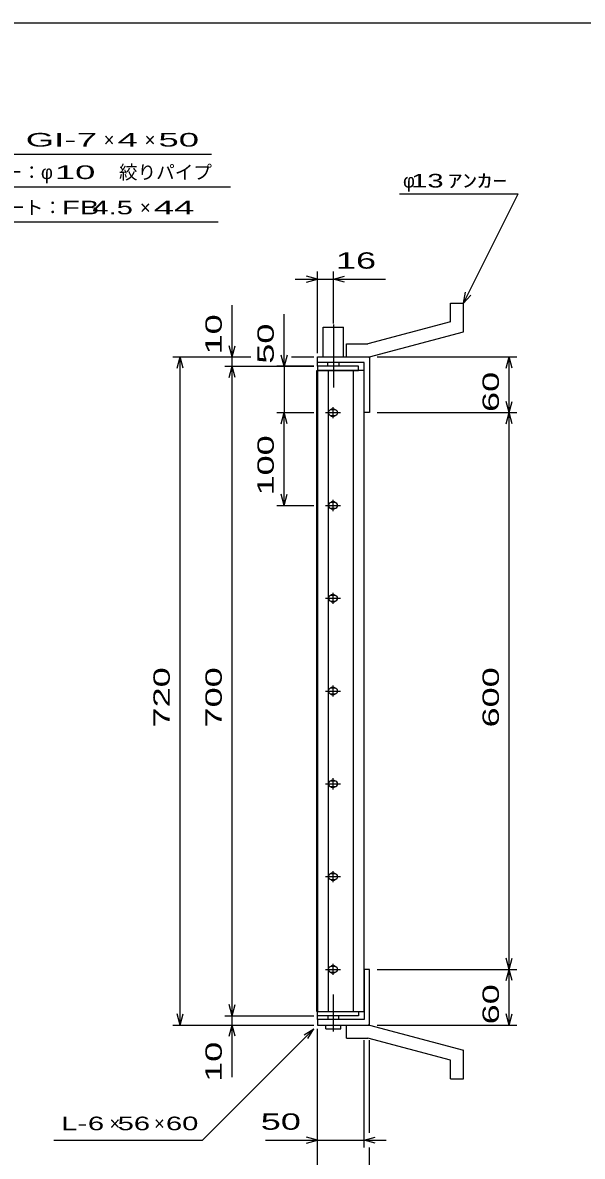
# Model space of a CAD drawing. Units: millimetres, scale not verified. Extents: x -1456 to 1389, y -1026 to 839.
# Drawn here: x -529 to 74, y -383 to 839 of the extents above; entities that cross this region are included whole.
import ezdxf
from ezdxf.enums import TextEntityAlignment as Align

# ---------------------------------------------------------------- set-up
doc = ezdxf.new("R2010")
doc.units = ezdxf.units.MM
doc.header["$LTSCALE"] = 8
doc.linetypes.add('LONG_DASHED_DOTTED', pattern=[15.25, 12, -1.5, 0.25, -1.5])
for name, color, linetype, lineweight in [('0_2', 150, 'Continuous', 25), ('16', 3, 'Continuous', 25), ('19', 6, 'Continuous', 25), ('22', 4, 'Continuous', 25)]:
    doc.layers.add(name, color=color, linetype=linetype, lineweight=lineweight)
doc.styles.add('ベクトル', font='')
doc.styles.get('ベクトル').set_extended_font_data('ベクトル')

msp = doc.modelspace()

# ---------------------------------------------------------------- linework, layer by layer
at = {"layer": '0_2'}
msp.add_line((-1379.2, 838.8), (1388.8, 838.8), dxfattribs=at)
at = {"layer": '16'}
for p, q in [((-167, 468.5), (-211, 468.5)), ((-211, 468.5), (-211, 464)), ((-167, 464), (-167, 468.5)), ((-211.7, -227), (-211.7, 464)), ((-211.7, 464), (-211, 464)), ((-211, 464), (-167, 464)), ((-211, 464), (-211, -227)), ((-161, 464), (-211, 464)), ((-199.5, 464), (-199.5, -227)), ((-172.5, -227), (-172.5, 464)), ((-161, -227), (-161, 464)), ((-202.5, 418.5), (-186.5, 418.5)), ((-192.5, 421.5), (-196.5, 421.5)), ((-196.5, 415.5), (-192.5, 415.5)), ((-194.5, 424.5), (-194.5, 412.5)), ((-202.5, 318.5), (-186.5, 318.5)), ((-192.5, 321.5), (-196.5, 321.5)), ((-194.5, 324.5), (-194.5, 312.5)), ((-196.5, 315.5), (-192.5, 315.5)), ((-192.5, 221.5), (-196.5, 221.5)), ((-194.5, 224.5), (-194.5, 212.5)), ((-202.5, 218.5), (-186.5, 218.5)), ((-196.5, 215.5), (-192.5, 215.5)), ((-194.5, 124.5), (-194.5, 112.5)), ((-202.5, 118.5), (-186.5, 118.5)), ((-192.5, 121.5), (-196.5, 121.5)), ((-196.5, 115.5), (-192.5, 115.5)), ((-194.5, 24.5), (-194.5, 12.5)), ((-202.5, 18.5), (-186.5, 18.5)), ((-192.5, 21.5), (-196.5, 21.5)), ((-196.5, 15.5), (-192.5, 15.5)), ((-202.5, -81.5), (-186.5, -81.5)), ((-192.5, -78.5), (-196.5, -78.5)), ((-196.5, -84.5), (-192.5, -84.5)), ((-194.5, -75.5), (-194.5, -87.5)), ((-202.5, -181.5), (-186.5, -181.5)), ((-192.5, -178.5), (-196.5, -178.5)), ((-194.5, -175.5), (-194.5, -187.5)), ((-196.5, -184.5), (-192.5, -184.5)), ((-211, -227), (-211.7, -227)), ((-211, -227), (-167, -227)), ((-211, -231.5), (-211, -227)), ((-211, -227), (-161, -227)), ((-167, -231.5), (-211, -231.5)), ((-167, -227), (-167, -231.5))]:
    msp.add_line(p, q, dxfattribs=at)
for centre, radius, start, end in [((-196.5, 418.5), 3, 90, 270), ((-194.5, 418.5), 4, 46.6, 133.4), ((-194.5, 418.5), 4, 226.6, 313.4), ((-192.5, 418.5), 3, 270, 90), ((-196.5, 318.5), 3, 90, 270), ((-194.5, 318.5), 4, 46.6, 133.4), ((-192.5, 318.5), 3, 270, 90), ((-194.5, 318.5), 4, 226.6, 313.4), ((-196.5, 218.5), 3, 90, 270), ((-194.5, 218.5), 4, 46.6, 133.4), ((-192.5, 218.5), 3, 270, 90), ((-194.5, 218.5), 4, 226.6, 313.4), ((-194.5, 118.5), 4, 46.6, 133.4), ((-196.5, 118.5), 3, 90, 270), ((-194.5, 118.5), 4, 226.6, 313.4), ((-192.5, 118.5), 3, 270, 90), ((-196.5, 18.5), 3, 90, 270), ((-194.5, 18.5), 4, 46.6, 133.4), ((-194.5, 18.5), 4, 226.6, 313.4), ((-192.5, 18.5), 3, 270, 90), ((-196.5, -81.5), 3, 90, 270), ((-194.5, -81.5), 4, 46.6, 133.4), ((-194.5, -81.5), 4, 226.6, 313.4), ((-192.5, -81.5), 3, 270, 90), ((-196.5, -181.5), 3, 90, 270), ((-194.5, -181.5), 4, 46.6, 133.4), ((-192.5, -181.5), 3, 270, 90), ((-194.5, -181.5), 4, 226.6, 313.4)]:
    msp.add_arc(centre, radius, start, end, dxfattribs=at)
at = {"layer": '19'}
for p, q in [((-68, 536.5), (-54, 536.5)), ((-68, 516.5), (-68, 536.5)), ((-54, 505.5), (-54, 536.5)), ((-68, 516.5), (-157, 492.5)), ((-205, 478.5), (-205, 510.5)), ((-205, 510.5), (-183, 510.5)), ((-183, 478.5), (-183, 510.5)), ((-155, 478.5), (-54, 505.5)), ((-180, 492.5), (-157, 492.5)), ((-180, 478.5), (-180, 492.5)), ((-211, 468.5), (-211, 478.5)), ((-211, 472.5), (-211, 478.5)), ((-211, 478.5), (-156, 478.5)), ((-180, 478.5), (-155, 478.5)), ((-156, 478.5), (-155, 477.5)), ((-155, 477.5), (-155, 418.5)), ((-161, 472.5), (-211, 472.5)), ((-200, 468.5), (-200, 472.5)), ((-188, 472.5), (-188, 468.5)), ((-161, 418.5), (-161, 472.5)), ((-155, 418.5), (-161, 418.5)), ((-155, -181.5), (-161, -181.5)), ((-161, -181.5), (-161, -235.5)), ((-155, -240.5), (-155, -181.5)), ((-211, -235.5), (-211, -225.5)), ((-200, -231.5), (-200, -235.5)), ((-188, -235.5), (-188, -231.5)), ((-211, -235.5), (-211, -241.5)), ((-161, -235.5), (-211, -235.5)), ((-211, -241.5), (-156, -241.5)), ((-202, -245.5), (-202, -241.5)), ((-186, -245.5), (-186, -241.5)), ((-180, -241.5), (-155, -241.5)), ((-180, -255.5), (-180, -241.5)), ((-156, -241.5), (-155, -240.5)), ((-155, -241.5), (-54, -268.5)), ((-202, -245.5), (-186, -245.5)), ((-180, -255.5), (-157, -255.5)), ((-68, -279.5), (-157, -255.5)), ((-54, -299.5), (-54, -268.5)), ((-68, -299.5), (-68, -279.5)), ((-68, -299.5), (-54, -299.5))]:
    msp.add_line(p, q, dxfattribs=at)
at = {"layer": '19', "linetype": 'LONG_DASHED_DOTTED'}
for p, q in [((-194, 513.5), (-194, 445.5)), ((-194, -248.5), (-194, -208.5))]:
    msp.add_line(p, q, dxfattribs=at)
at = {"layer": '22'}
for p, q in [((-693.2, 697), (-325.2, 697)), ((-656.8, 662), (-304.8, 662)), ((-123, 654.5), (5, 654.5)), ((-54, 536.5), (5, 654.5)), ((-654.2, 624), (-318.2, 624)), ((-235, 562.5), (-211, 562.5)), ((-211, 562.5), (-223, 565.7)), ((-223, 559.3), (-211, 562.5)), ((-211, 482.5), (-211, 570.5)), ((-211, 562.5), (-194, 562.5)), ((-194, 514.5), (-194, 570.5)), ((-194, 562.5), (-182, 565.7)), ((-182, 559.3), (-194, 562.5)), ((-194, 562.5), (-138, 562.5)), ((-54, 536.5), (-51.6, 548.2)), ((-54, 536.5), (-46, 545.3)), ((-303, 478.5), (-303, 534.5)), ((-247, 468.5), (-247, 524.5)), ((-303, 478.5), (-306.2, 490.5)), ((-303, 478.5), (-299.8, 490.5)), ((-367, 478.5), (-283, 478.5)), ((-362.2, 466.5), (-359, 478.5)), ((-355.8, 466.5), (-359, 478.5)), ((-359, -241.5), (-359, 478.5)), ((-311, 478.5), (-283, 478.5)), ((-303, 468.5), (-303, 478.5)), ((-247, 468.5), (-250.2, 480.5)), ((-243.8, 480.5), (-247, 468.5)), ((-239, 478.5), (-215, 478.5)), ((-239, 478.5), (-215, 478.5)), ((-147, 478.5), (3.4, 478.5)), ((-7.8, 466.5), (-4.6, 478.5)), ((-1.4, 466.5), (-4.6, 478.5)), ((-4.6, 418.5), (-4.6, 478.5)), ((-311, 468.5), (-215, 468.5)), ((-306.2, 456.5), (-303, 468.5)), ((-299.8, 456.5), (-303, 468.5)), ((-303, -231.5), (-303, 468.5)), ((-215, 468.5), (-255, 468.5)), ((-247, 468.5), (-247, 418.5)), ((-4.6, 418.5), (-7.8, 430.5)), ((-4.6, 418.5), (-1.4, 430.5)), ((-255, 418.5), (-215, 418.5)), ((-250.2, 406.5), (-247, 418.5)), ((-243.8, 406.5), (-247, 418.5)), ((-247, 318.5), (-247, 418.5)), ((-147, 418.5), (3.4, 418.5)), ((-7.8, 406.5), (-4.6, 418.5)), ((-1.4, 406.5), (-4.6, 418.5)), ((-4.6, -181.5), (-4.6, 418.5)), ((-247, 318.5), (-250.2, 330.5)), ((-247, 318.5), (-243.8, 330.5)), ((-255, 318.5), (-215, 318.5)), ((-4.6, -181.5), (-7.8, -169.5)), ((-4.6, -181.5), (-1.4, -169.5)), ((-147, -181.5), (3.4, -181.5)), ((-7.8, -193.5), (-4.6, -181.5)), ((-1.4, -193.5), (-4.6, -181.5)), ((-4.6, -241.5), (-4.6, -181.5)), ((-303, -231.5), (-306.2, -219.5)), ((-303, -231.5), (-299.8, -219.5)), ((-359, -241.5), (-362.2, -229.5)), ((-359, -241.5), (-355.8, -229.5)), ((-311, -231.5), (-215, -231.5)), ((-303, -241.5), (-303, -231.5)), ((-4.6, -241.5), (-7.8, -229.5)), ((-4.6, -241.5), (-1.4, -229.5)), ((-367, -241.5), (-215, -241.5)), ((-311, -241.5), (-215, -241.5)), ((-306.2, -253.5), (-303, -241.5)), ((-299.8, -253.5), (-303, -241.5)), ((-303, -297.5), (-303, -241.5)), ((-147, -241.5), (3.4, -241.5)), ((-335, -365.5), (-215, -245.5)), ((-225.4, -251.9), (-215, -245.5)), ((-221.4, -255.9), (-215, -245.5)), ((-211, -373.5), (-211, -245.5)), ((-211, -429.5), (-211, -245.5)), ((-161, -373.5), (-161, -257.7)), ((-155, -357.5), (-155, -257.7)), ((-495, -365.5), (-335, -365.5)), ((-267, -365.5), (-211, -365.5)), ((-211, -365.5), (-223, -362.3)), ((-223, -368.7), (-211, -365.5)), ((-211, -365.5), (-161, -365.5)), ((-161, -365.5), (-149, -362.3)), ((-149, -368.7), (-161, -365.5)), ((-161, -365.5), (-137, -365.5)), ((-155, -429.5), (-155, -373.5))]:
    msp.add_line(p, q, dxfattribs=at)

# ---------------------------------------------------------------- texts
at = {"layer": '22', "color": 2, "style": 'ベクトル'}
for s, height, width, p in [('GI-', 14.66, 2, (-525.2, 712.6)), (' 7 ', 14.66, 2, (-481.2, 712.6)), (' 4 ', 14.66, 2, (-437.2, 712.6)), (' 50 ', 14.66, 2, (-393.2, 712.6)), (' 10 ', 14.66, 2, (-504.8, 677.6)), (' 13 ', 14.66, 1.6, (-119, 668.5)), ('ｱﾝｶｰ', 14.66, 1.6, (-71, 668.5)), ('FB', 14.66, 1.6, (-486.2, 639.6)), (' 4.5 ', 14.66, 1.6, (-462.2, 639.6)), (' 44 ', 14.66, 2, (-398.2, 639.6)), (' 16 ', 17.6, 1.65, (-202, 582.5)), ('L-', 14.66, 1.6, (-487, -347.5)), (' 6 ', 14.66, 1.6, (-467, -347.5)), (' 56 ', 14.66, 1.6, (-435, -347.5)), (' 60 ', 14.66, 1.6, (-383, -347.5)), (' 50 ', 17.6, 1.65, (-283, -345.5))]:
    msp.add_text(s, height=height, dxfattribs=dict(at, width=width)).set_placement(p, align=Align.MIDDLE_LEFT)
for s, height, p in [('×', 14.7, (-441.2, 712.6)), ('×', 14.7, (-397.2, 712.6)), ('ツイストバー：', 14.66, (-648.8, 677.6)), ('絞りパイプ', 14.66, (-424.8, 677.6)), ('φ', 14.7, (-508.8, 677.6)), ('φ', 14.7, (-119, 668.5)), ('エンドプレート：', 14.66, (-646.2, 639.6)), ('×', 14.7, (-402.2, 639.6)), ('×', 14.7, (-435, -347.5)), ('×', 14.7, (-387, -347.5))]:
    msp.add_text(s, height=height, dxfattribs=at).set_placement(p, align=Align.MIDDLE_LEFT)
at = {"layer": '22', "color": 2, "style": 'ベクトル', "width": 1.65}
for s, p in [(' 10 ', (-323, 470.5)), (' 50 ', (-267, 460.5)), (' 60 ', (-24.6, 408.5)), (' 100 ', (-267, 318.5)), (' 720 ', (-379, 68.5)), (' 700 ', (-323, 68.5)), (' 600 ', (-24.6, 68.5)), (' 60 ', (-24.6, -251.5)), (' 10 ', (-323, -313.5))]:
    msp.add_text(s, height=17.6, rotation=90, dxfattribs=at).set_placement(p, align=Align.MIDDLE_LEFT)

doc.saveas('drawing.dxf')
